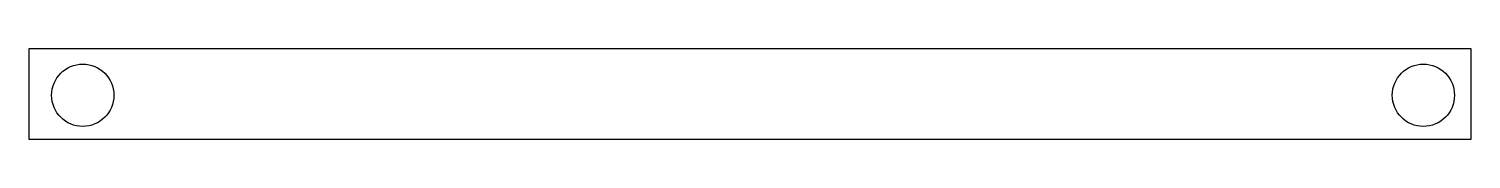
# Model space of a CAD drawing. Header units: millimetres. Extents: x -154 to 6, y 57 to 67.
import ezdxf

# ---------------------------------------------------------------- set-up
doc = ezdxf.new("R2010")
doc.units = ezdxf.units.MM
doc.layers.add('Layer 03', color=5, linetype='Continuous', true_color=0x0000ff)

msp = doc.modelspace()

# ---------------------------------------------------------------- linework, layer by layer
at = {"layer": 'Layer 03'}
msp.add_lwpolyline([(-154.07, 56.75), (5.93, 56.75), (5.93, 66.75), (-154.07, 66.75)], close=True, dxfattribs=at)
for centre in [(-148.09, 61.61), (0.63, 61.61)]:
    msp.add_circle(centre, 3.45, dxfattribs=at)

doc.saveas('drawing.dxf')
